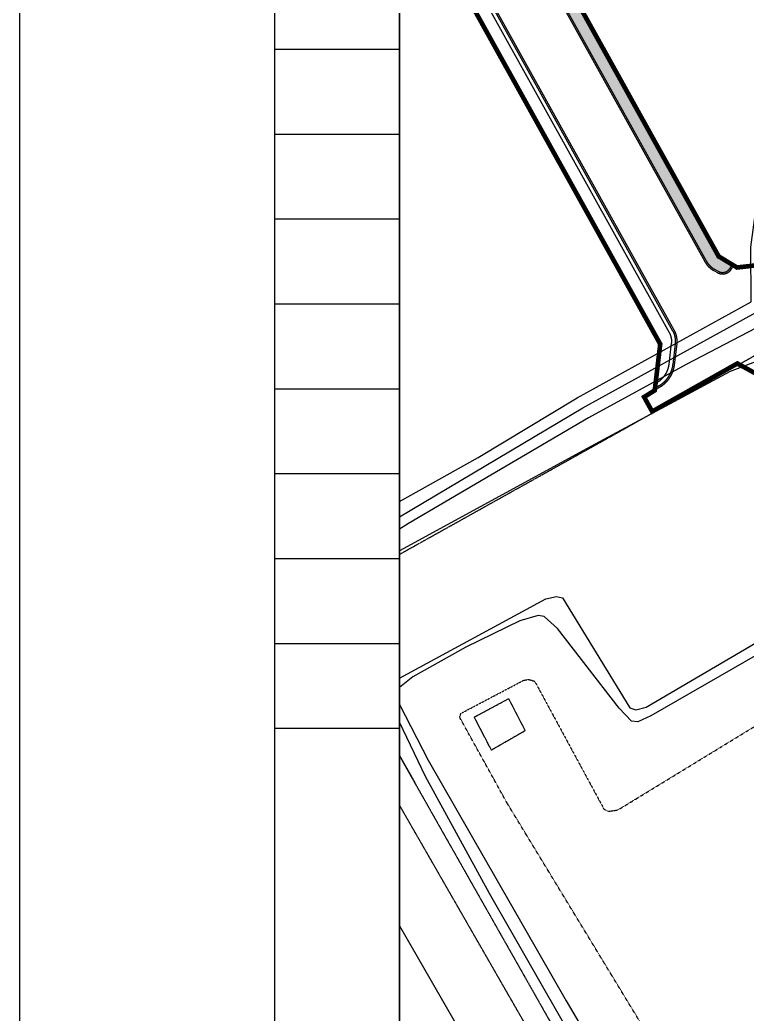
# Model space of a CAD drawing. Extents: x 152195838 to 160350639, y 364657247 to 370318102.
# Drawn here: x 159930639 to 160024911, y 364946030 to 365074862 of the extents above; entities that cross this region are included whole.
import ezdxf
from ezdxf.xclip import XClip

# ---------------------------------------------------------------- set-up
doc = ezdxf.new("R2010")
doc.units = 0
doc.header["$MEASUREMENT"] = 0
for name, pattern in [('5M2P5', [7.5, 5, -2.5]), ('5M5', [10, 5, -5]), ('B0024120', [15, 10, -1.75, -3.25]), ('CONTINOUS', [0, 0]), ('DIVIDEX2', [2.5, 1, -0.5, 0, -0.5, 0, -0.5]), ('사무실2종$0$ACAD_ISO04W100', [30, 24, -3, 0, -3])]:
    doc.linetypes.add(name, pattern=pattern)
doc.layers.get('0').update_dxf_attribs({"linetype": 'CONTINUOUS'})
for name, color, linetype in [('0-계획-L형측구', 2, 'CONTINUOUS'), ('0-계획-옹벽', 58, 'CONTINUOUS'), ('4A.TEC SITE', 1, 'DIVIDEX2'), ('A0013116', 1, 'CONTINUOUS'), ('A0013118', 1, 'CONTINUOUS'), ('A0023216', 7, 'CONTINUOUS'), ('A0033324', 1, '5M2P5'), ('B0014116', 7, '5M2P5'), ('B0024120', 3, 'B0024120'), ('C-신규계획', 4, 'CONTINUOUS'), ('F0017111', 30, 'CONTINUOUS'), ('F0027217', 7, 'CONTINUOUS'), ('F0037221', 7, 'CONTINUOUS'), ('F0037223', 7, '5M5')]:
    doc.layers.add(name, color=color, linetype=linetype)
doc.layers.add('DEFPOINT', color=135, linetype='CONTINUOUS', plot=False)

# ---------------------------------------------------------------- blocks, each defined once
blk = doc.blocks.new('zw$C900')
at = {"layer": '4A.TEC SITE', "color": 10, "linetype": '사무실2종$0$ACAD_ISO04W100', "ltscale": 300, "const_width": 600}
blk.add_lwpolyline([(-370276.037730664, -42921.36859047413), (-370093.0468952358, -44271.60976374149), (-361765.920011729, -46516.17553108931), (-312646.1493836343, -134838.5158634782), (-313358.2071633637, -140840.1024645567), (-314734.0158754289, -141695.1811271906), (-313692.4002847373, -143578.9568910599), (-302647.5162266791, -137353.2458927631), (-289574.8657346666, -144519.7627847195), (-289486.4931896627, -141369.3540178537), (-291432.926507324, -134679.7849597335), (-292448.7164826095, -132679.0097988844), (-293005.047403425, -129385.4592157602), (-293113.8941279352, -125211.1241278648), (-299383.9293230474, -124542.904384315), (-302692.8031450212, -124917.918125391), (-305075.0822906792, -123475.4744859934), (-350873.70578596, -41125.10312497616), (-351310.325699538, -40339.5865495801), (-361777.9180064499, -41764.52868050337), (-370276.0377307236, -42921.36859047413)], dxfattribs=at)
blk = doc.blocks.new('dwgE1B8')
at = {"layer": 'A0013116', "flags": 128}
for points in [[(884327.521881938, 1101925.037017226), (876823.7625643611, 1096360.940455973), (869988.9610950947, 1091904.046867609), (856928.3652961254, 1087641.346490562), (855954.0169597864, 1087152.086334527), (853516.3458387852, 1084831.790608227), (851597.4911819696, 1082346.711952209), (849772.4810448885, 1078331.962890625), (849112.5188713074, 1075991.045996308), (848194.9853556156, 1062550.706573248), (847502.384041667, 1060583.713938355), (846810.6794252992, 1059943.243232906), (836764.4559363127, 1054750.809895575), (824125.1447361112, 1047818.174625576), (800763.1917629242, 1034119.38675499), (787422.0021555424, 1026104.674466372), (788018.6251051426, 1024453.235585332), (790120.8817303181, 1020756.183997035), (801587.9275522232, 1000582.503153741)], [(785651.0575855374, 1029145.70970273), (809822.8664319515, 1042706.977974832), (822634.7497252226, 1050422.647601664), (845180.0276641846, 1062845.375035524), (845143.4571735859, 1069958.326785922), (846025.1753516793, 1076356.579841852), (847565.3972406387, 1081140.194086075), (848295.300573051, 1082532.707702994), (853179.0217740536, 1088329.530251265), (858073.427660346, 1090696.493352175), (867663.5438461304, 1094702.510717452), (874580.5899368525, 1098130.991241634), (882998.1611585617, 1104141.65061909)], [(730821.0958579183, 1126360.908400178), (767286.7887639999, 1062334.14430064), (785651.0575855374, 1029145.70970273)]]:
    blk.add_lwpolyline(points, dxfattribs=at)
at = {"layer": 'A0013118', "flags": 128}
blk.add_lwpolyline([(641181.2812626362, 923583.6710169315), (652373.6554556489, 929997.577041328), (777935.8784494996, 1001953.556643665), (785589.6571809053, 1006339.616859674), (793110.384398222, 993285.4082448483), (865561.8264610171, 867527.401512444), (866187.2321221828, 866441.9843273759), (867116.2317391634, 864829.5617166162), (876117.7736518383, 849205.1476778388), (879439.6484508514, 843439.2759721875), (882397.4762011766, 838305.0623552203), (889608.7787110806, 825787.6705183387), (890511.8409747481, 824220.4175351858), (890843.2921358347, 823644.9134802818), (895128.536603272, 816206.7643003464), (896032.6924245358, 814637.364705801)], dxfattribs=at)
at = {"layer": 'A0023216', "flags": 128}
blk.add_lwpolyline([(777602.2544033527, 1022884.391278923), (786575.9381939173, 1027557.348898292), (790660.6081002951, 1029684.415353715), (823375.3096624017, 1049122.011056066), (845423.0925765634, 1061264.401110411), (846816.894541502, 1062031.667067766), (846595.2035326362, 1064378.787341475), (846642.9656575918, 1069848.271617889), (847497.3324671984, 1076019.611064851), (848957.7512406111, 1080555.372519791), (849532.4262823462, 1081670.896753669), (854123.5156497955, 1087122.897752345), (857457.1018948555, 1088759.163918138), (858670.5892428756, 1089319.843100131), (864515.3497155309, 1091704.635993302), (868285.7283394337, 1093338.197286725), (872943.861632824, 1095568.596025705), (873382.1804923415, 1095778.418603778), (877274.1487346292, 1097879.16366446), (880499.3101495504, 1100111.295276046)], dxfattribs=at)
at = {"layer": 'A0033324', "flags": 128}
blk.add_lwpolyline([(899869.3690564632, 827897.4062047005), (906632.4064917564, 815011.2415004373), (914146.6792293787, 813454.9897626042), (957107.105384171, 838009.1142339706), (957613.3317131996, 836353.1202386022), (958116.6913850904, 833298.8549301624), (957018.9736104012, 830948.8305885196), (922406.1284366846, 810440.5095477104), (920602.5464898348, 809529.6452980042), (919308.8433238268, 809156.7288879156), (912901.4554316998, 809779.0025013685), (909623.6445029378, 810515.1258196235), (907534.6161568165, 811204.0093861222), (905918.3644033074, 812130.7402633429), (903934.6048282385, 813770.328243792), (831144.637785852, 942171.424896121), (822701.1311990023, 957461.8932983279), (786181.2947154045, 1021025.12220031), (785740.9458293915, 1022530.312838137), (786272.9011226892, 1023832.061541438), (787497.6756656766, 1025895.045488358), (788018.617682159, 1024453.253567696), (867058.8705266714, 885086.1876846552), (874938.745870769, 871624.3309935927), (875920.7997523546, 869288.2334548831), (884164.2411442995, 855235.5189735293), (884853.089505136, 854477.8355650902), (891606.9795212746, 842560.1532238722), (891589.2673363686, 842180.5334028602), (898569.334523797, 829625.4427960515)], close=True, dxfattribs=at)
at = {"layer": 'B0014116', "flags": 128}
blk.add_lwpolyline([(815902.2598798871, 1007276.032371044), (811537.6031911969, 1004765.358464956), (809311.7288895845, 1009050.470773637), (813751.8285858035, 1011436.876167774)], close=True, dxfattribs=at)
at = {"layer": 'B0024120', "flags": 128}
blk.add_lwpolyline([(762859.4773356318, 1008573.669331729), (772567.5689560175, 1014694.849461675), (800263.4796161652, 1030504.687806308), (827210.9908185005, 1045537.683386743), (846102.0656015873, 1056148.828267276)], dxfattribs=at)
at = {"layer": 'F0017111', "flags": 128}
for points in [[(845968.9162625074, 1055177.203922391), (842492.5986933708, 1053851.488390625), (824430.4602987766, 1044100.285381913), (798373.5999485254, 1029931.763067305), (792074.3469522595, 1027046.561006725), (789762.7854256034, 1026165.779711366), (789189.4795975685, 1026046.378074646), (788559.6276581287, 1026184.357772708), (788263.4435617328, 1026322.927435517), (785855.5433078408, 1029780.258918583), (785654.0105623603, 1029910.900604963), (785333.7376594543, 1029947.285622239), (783693.5205786228, 1029503.966385484), (781986.6340434551, 1028968.787402451), (781819.7607161999, 1028911.842885792), (778880.9237148762, 1026959.001635075), (771107.0901815891, 1021123.644622028), (767890.6503859162, 1019219.60169661), (767739.367933631, 1018991.126665473), (768473.4833025932, 1015890.260957837), (768421.2743501663, 1014356.299383461), (767356.1049833298, 1011299.428880215), (765576.9750272632, 1007874.624376595), (764164.5637506247, 1006472.902845204), (761620.1696429253, 1005031.721327007), (753563.521586299, 1001796.855800867), (743012.1654198766, 997441.032458961)], [(857013.7065533996, 1023455.821565688), (832212.1499939561, 1009207.067807674), (830499.2696053982, 1008440.807225704), (829677.5258692503, 1008528.732361376), (828075.8176299334, 1010222.322624087), (820088.5258824825, 1020532.727168798), (818353.872208178, 1022079.289758503), (817598.2910702229, 1022227.583574533), (815220.5828307867, 1021507.179166794), (808232.1228375435, 1018114.161777675), (801335.0303019881, 1014274.394551635), (799380.2491119504, 1012730.208688617), (799174.2398697734, 1012056.079993784), (799498.8764013052, 1010863.633805513), (803313.5079520941, 1003483.956588686), (821225.6349118948, 972299.7074559927), (850083.4596494436, 923266.5234062076)]]:
    blk.add_lwpolyline(points, dxfattribs=at)
at = {"layer": 'F0037221', "flags": 128}
blk.add_lwpolyline([(872110.2372368574, 881829.8432440758), (871082.4562692642, 882252.6622336507), (870503.888643086, 882849.4587239623), (847431.3921742439, 923004.5358259082), (811302.0402873755, 986179.4854516387), (802989.773598671, 1001367.031747699), (797822.8817285299, 1012079.156254053), (798284.1926913261, 1012948.359486282), (799227.9279341698, 1013883.153549552), (818592.1971286535, 1024388.621392488), (819969.1092755198, 1024658.689174473), (820732.0780051351, 1024501.273958743), (829457.5293955803, 1010248.813405395), (830260.9429754019, 1010004.243202209), (831581.8644182086, 1010318.994838595), (862544.963603437, 1028490.606312573), (863541.397876054, 1028531.575445354)], dxfattribs=at)
at = {"layer": 'F0037223', "flags": 128}
blk.add_lwpolyline([(874013.556358099, 898240.0534659624), (873624.5119587183, 898430.1078202724), (867494.1806242466, 907491.1221439242), (862359.3405908346, 908493.9611978531), (859830.8792065978, 912213.6345978975), (860388.132080853, 917052.5507918596), (860247.81591928, 918719.8588012457), (838168.099799037, 957427.6963326335), (813569.9689632654, 997897.2836860418), (807417.8402193189, 1009016.867842913), (807582.882193625, 1009535.797765791), (815703.4478119016, 1013813.528336406), (816373.6610456705, 1013931.316369057), (817134.3442439437, 1013702.178498507), (826104.3077148199, 997141.1484949589), (826640.4570317268, 996825.2082742453), (827943.7334924936, 997025.6931865811), (858045.142043829, 1015414.837366402), (858864.4134472609, 1015478.162581384), (859443.2731281519, 1015411.914528608), (860298.8778685927, 1012132.883071125), (860822.0331708789, 1009795.195355535), (861565.9289096594, 1007401.20489037), (866023.0633820295, 1000831.643181026), (869357.4951102138, 997734.7945094109), (886125.9340522289, 987547.0055684447), (889917.5179409981, 984645.5200020671), (914723.7590572834, 962554.6961875558), (916101.6342810392, 961304.8001784086), (916898.7899503708, 960314.5944645405), (917248.6451532245, 959222.2798756957), (917146.5230178237, 957353.7895355225), (913569.5104197264, 934364.5454061627), (912808.7491592169, 931746.8252390027), (912166.4254238605, 930051.0564796925), (910398.7299261093, 927583.3107928634), (879347.0313075781, 901820.7242595553), (874013.556358099, 898240.0534659624)], dxfattribs=at)
blk = doc.blocks.new('dwg7F0D')
at = {"layer": '0-계획-옹벽', "linetype": 'Continuous'}
blk.add_hatch(color=44, dxfattribs=at).paths.add_polyline_path([(84618.62369939685, 227607.2327976823), (84749.71463620663, 227680.1379845738), (68956.45911851525, 256078.0167935491), (68497.56644356251, 255244.3216522932, 0.2581990404151942), (68501.3759418428, 253501.4824199677), (113301.0384185612, 172947.1353906989, 0.1413742672578841), (114402.0533184409, 171852.7845388651), (114881.1836579442, 171590.115696013, 0.41834940394681), (116450.1112814546, 172059.9659892917), (116606.4415070415, 172354.9165292382), (114794.2445288002, 173348.3991874456)])
at = {"layer": '0-계획-L형측구', "color": 7, "linetype": 'CONTINOUS', "flags": 128}
for points in [[(68916.44827893376, 256420.0844761729), (68322.35525017977, 255340.7635399699, 0.2581990404170184), (68326.58802604675, 253404.2755041122), (113126.2505027354, 172849.9284748435, 0.1413742672524721), (114305.9093240499, 171677.4097050428), (114785.039663583, 171414.7408621907, 0.4183494039628954), (116626.8242651522, 171966.3042499423), (116781.8337754607, 172258.7629768848)], [(49943.4076744616, 253430.1146641374), (52359.66594442725, 253757.5769971013, -0.09982839139997403), (54805.9162440598, 253600.0816401243), (58369.34188994765, 252639.5650859475, -0.2026992700231798), (60946.79763528705, 250625.6479120255), (109127.3552463055, 163992.1077622771, -0.1576979449404745), (109484.6419184506, 162180.5482831597), (109165.2872739136, 159488.8643252254, -0.2279857120993793), (107304.609300375, 156562.8270912766), (106764.2552114129, 156226.9917061925)], [(49970.26704654098, 253231.926435113), (52386.52531647682, 253559.3887680769, -0.09982839139988968), (54753.86431613564, 253406.9739064574), (58317.2899620235, 252446.4573522806, -0.2026992700240102), (60772.0097194612, 250528.44099617), (108952.5673305094, 163894.9008464217, -0.1576979449402787), (109286.0348911583, 162204.1119992733), (108966.6802466512, 159512.4280412793, -0.2279857120981267), (107199.0361717641, 156732.692669034), (106658.6820828021, 156396.8572839499)], [(50037.41547665, 252736.4558625221), (52453.67374661565, 253063.9181954861, -0.09982839139965177), (54623.73449629545, 252924.20457232), (58187.1601421833, 251963.6880181432, -0.2026992700265011), (60335.0399299562, 250285.4237065315), (108515.5975410044, 163651.8835567832, -0.1576979449414281), (108789.5173229873, 162263.0212894678), (108470.1626784503, 159571.3373314738, -0.2279857120985664), (106935.1033502817, 157157.3566135168), (106869.8247059286, 157116.7852935195)]]:
    blk.add_lwpolyline(points, format="xyb", dxfattribs=at)
at = {"layer": 'C-신규계획', "color": 0, "linetype": 'Continuous'}
blk.add_lwpolyline([(69091.6594723165, 256323.6425884366), (68497.56644356251, 255244.3216522336, 0.2581990404151501), (68501.3759419024, 253501.4824199677), (113301.0384185612, 172947.1353906989, 0.1413742672528134), (114402.0533184409, 171852.7845388651), (114881.1836579442, 171590.115696013, 0.4183494039687418), (116450.1112814844, 172059.9659892917), (116606.4415070713, 172354.9165291786)], format="xyb", dxfattribs=at)
for points in [[(69030.3608957231, 256253.7539028525), (115014.3579236269, 173569.8529624343), (117517.0946618915, 172197.8025853038)], [(84618.62369942665, 227607.2327976823), (114794.2445288002, 173348.399187386), (117372.8786703348, 171934.7403345704)]]:
    blk.add_lwpolyline(points, dxfattribs=at)
blk = doc.blocks.new('s98w7er')
at = {"layer": 'DEFPOINT'}
for p, q in [((157459833.8927978, 365071031.8958185), (157443670.7345209, 365071031.8958185)), ((157459833.8927978, 365060031.8958185), (157443670.7345209, 365060031.8958185)), ((157459833.8927978, 365049031.8958185), (157443670.7345209, 365049031.8958185)), ((157459833.8927978, 365038031.8958185), (157443670.7345209, 365038031.8958185)), ((157459833.8927978, 365027031.8958185), (157443670.7345209, 365027031.8958185)), ((157459833.8927978, 365016031.8958185), (157443670.7345209, 365016031.8958185)), ((157459833.8927978, 365005031.8958185), (157443670.7345209, 365005031.8958185)), ((157459833.8927978, 364994031.8958185), (157443670.7345209, 364994031.8958185)), ((157459833.8927978, 364983031.8958185), (157443670.7345209, 364983031.8958185))]:
    blk.add_line(p, q, dxfattribs=at)

msp = doc.modelspace()

# ---------------------------------------------------------------- linework, layer by layer
at = {"layer": 'DEFPOINT', "color": 5}
msp.add_lwpolyline([(160350639.3791898, 364866968.7306054), (159930639.3791912, 364866968.7306054), (159930639.3791912, 365163968.7306055), (160350639.3791898, 365163968.7306055)], close=True, dxfattribs=at)
at = {"layer": 'DEFPOINT'}
for points in [[(159963670.7345119, 365140968.7306054), (160288639.3791887, 365140968.7306054), (160288639.3791887, 364896968.7306052), (159963670.7345119, 364896968.7306052)], [(159979833.8927888, 365124805.5723284), (160288639.3791887, 365124805.5723284), (160288639.3791887, 364896968.7306052), (159979833.8927888, 364896968.7306052)]]:
    msp.add_lwpolyline(points, close=True, dxfattribs=at)

# ---------------------------------------------------------------- block references
ref = msp.add_blockref('zw$C900', (160326294.1962692, 365167692.3902165))
XClip(ref).set_block_clipping_path([(-346460.30348041654, -270723.65961134434), (-37654.81708049774, -42886.81788814068)])
ref = msp.add_blockref('dwg7F0D', (159906294.1962692, 364870692.3902165))
XClip(ref).set_block_clipping_path([(73539.69651958346, 26276.340388655663), (382345.18291947246, 254113.18211185932)])
msp.add_blockref('s98w7er', (2519999.999991059, 0), dxfattribs=at)
at = {"layer": 'F0027217'}
ref = msp.add_blockref('dwgE1B8', (159180233.8627288, 363975469.3042601), dxfattribs=at)
XClip(ref).set_block_clipping_path([(799600.0300599933, 921499.4263451099), (1108405.516459912, 1149336.2680683136)])

doc.saveas('drawing.dxf')
